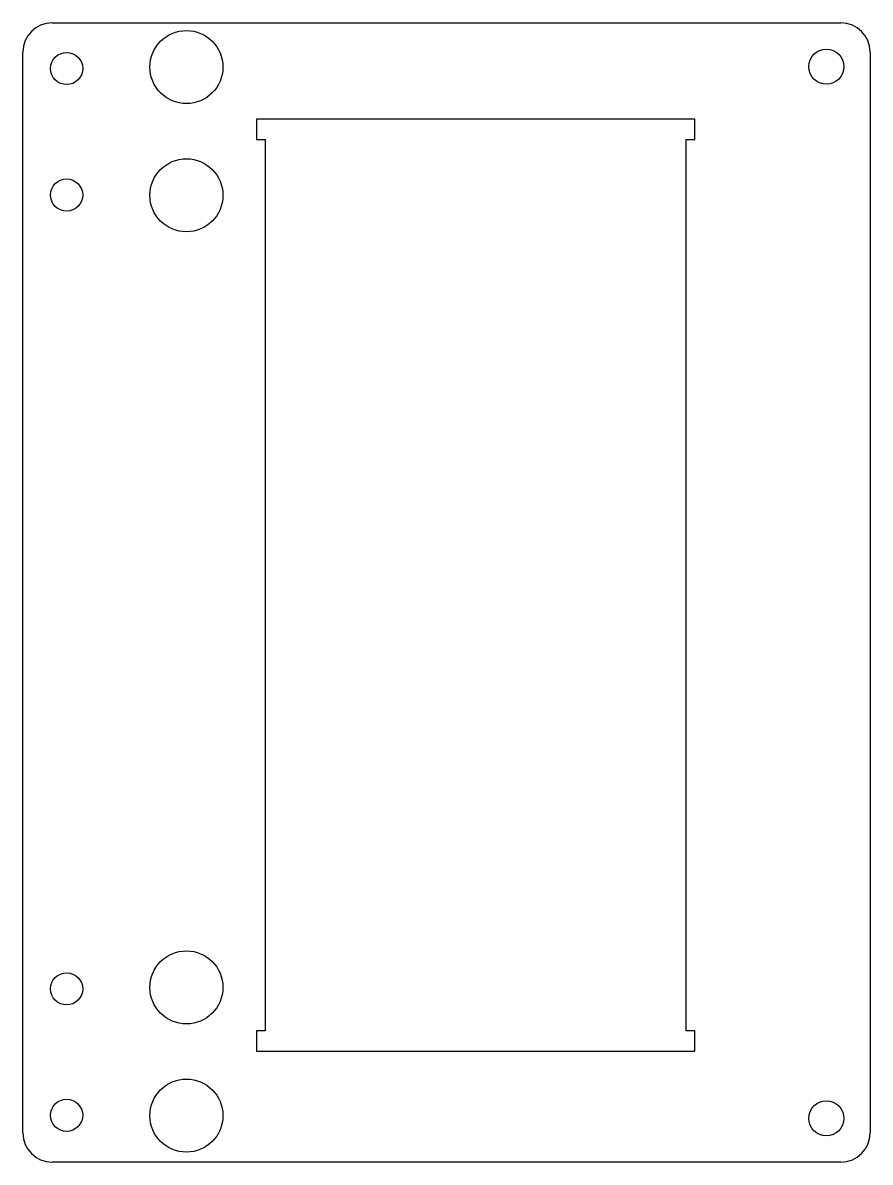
# Model space of a CAD drawing. Extents: x 0 to 2.9, y 0 to 3.9.
import ezdxf

# ---------------------------------------------------------------- set-up
doc = ezdxf.new("R2010")
doc.units = 0
doc.layers.add('20', color=7, linetype='CONTINUOUS')

msp = doc.modelspace()

# ---------------------------------------------------------------- linework, layer by layer
at = {"layer": '20'}
for p, q in [((0.1, 3.9), (2.8, 3.9)), ((0, 0.1), (0, 3.8)), ((2.9, 3.8), (2.9, 0.1)), ((0.8, 3.57), (0.8, 3.5)), ((2.3, 3.57), (0.8, 3.57)), ((2.3, 3.5), (2.3, 3.57)), ((0.8, 3.5), (0.83, 3.5)), ((0.83, 3.5), (0.83, 0.45)), ((2.27, 0.45), (2.27, 3.5)), ((2.27, 3.5), (2.3, 3.5)), ((0.83, 0.45), (0.8, 0.45)), ((0.8, 0.45), (0.8, 0.38)), ((2.3, 0.45), (2.27, 0.45)), ((2.3, 0.38), (2.3, 0.45)), ((0.8, 0.38), (2.3, 0.38)), ((2.8, 0), (0.1, 0))]:
    msp.add_line(p, q, dxfattribs=at)
for centre, radius in [((0.56, 3.748303), 0.125), ((0.15, 3.743303), 0.055), ((2.75, 3.75), 0.06), ((0.56, 3.3095), 0.125), ((0.15, 3.3105), 0.055), ((0.56, 0.598303), 0.125), ((0.15, 0.593303), 0.055), ((0.56, 0.1595), 0.125), ((0.15, 0.1605), 0.055), ((2.75, 0.15), 0.06)]:
    msp.add_circle(centre, radius, dxfattribs=at)
for centre, start, end in [((0.1, 3.8), 90, 180), ((2.8, 3.8), 0, 90), ((0.1, 0.1), 180, 270), ((2.8, 0.1), 270, 0)]:
    msp.add_arc(centre, 0.1, start, end, dxfattribs=at)

doc.saveas('drawing.dxf')
